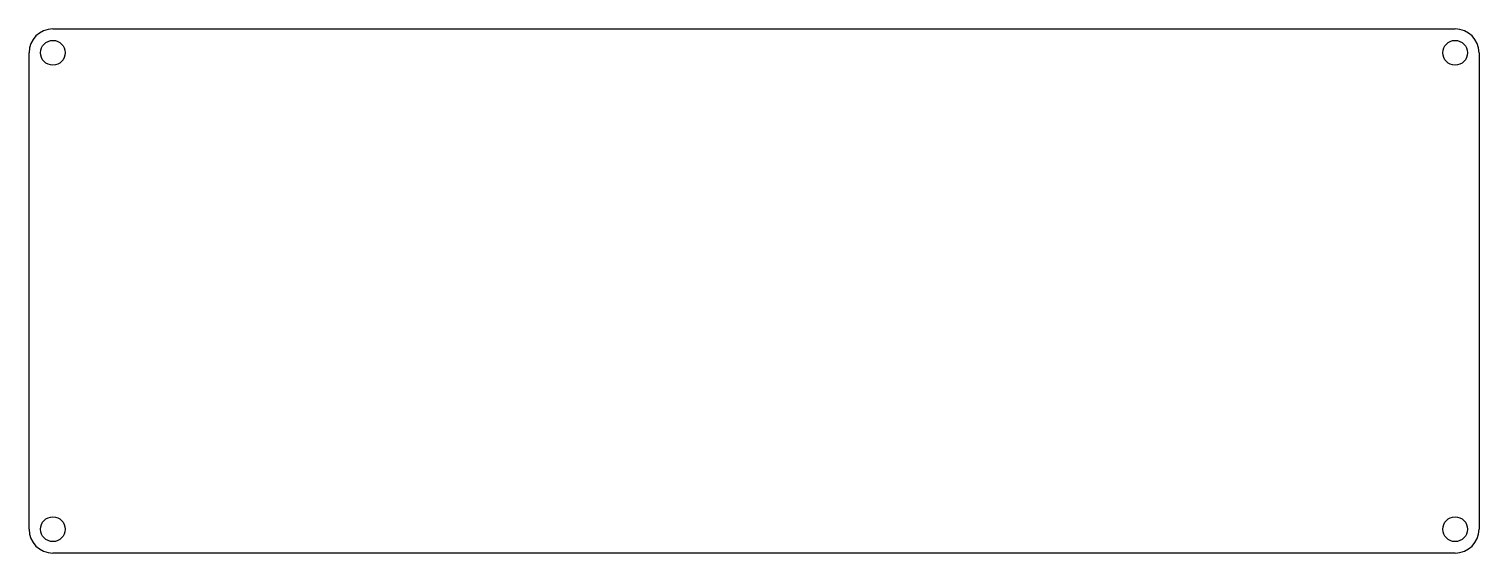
# Model space of a CAD drawing. Extents: x -76 to 76, y -28 to 28.
import ezdxf

# ---------------------------------------------------------------- set-up
doc = ezdxf.new("R2010")
doc.units = 0
doc.header["$MEASUREMENT"] = 0
doc.layers.add('Sketch', color=7, linetype='CONTINUOUS')

msp = doc.modelspace()

# ---------------------------------------------------------------- linework, layer by layer
at = {"layer": 'Sketch'}
for p, q in [((-73.5, 27.5), (73.5, 27.5)), ((-76, -25), (-76, 25)), ((76, 25), (76, -25)), ((73.5, -27.5), (-73.5, -27.5))]:
    msp.add_line(p, q, dxfattribs=at)
for centre in [(-73.5, 25), (73.5, 25), (-73.5, -25), (73.5, -25)]:
    msp.add_circle(centre, 1.3, dxfattribs=at)
for centre, start, end in [((-73.5, 25), 90, 180), ((73.5, 25), 0, 90), ((-73.5, -25), 180, -90), ((73.5, -25), -90, 0)]:
    msp.add_arc(centre, 2.5, start, end, dxfattribs=at)

doc.saveas('drawing.dxf')
